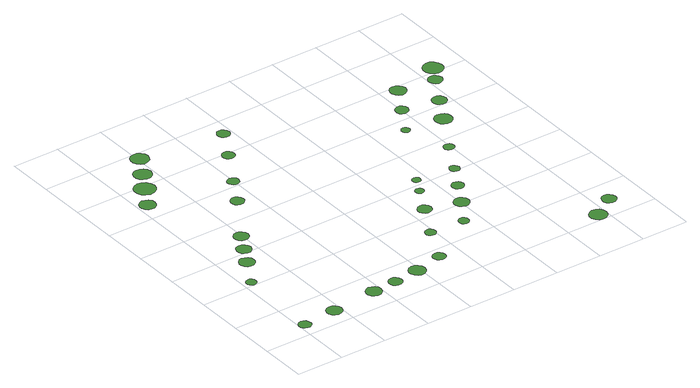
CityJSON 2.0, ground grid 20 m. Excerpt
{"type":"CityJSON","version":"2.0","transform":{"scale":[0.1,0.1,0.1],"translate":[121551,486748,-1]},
"CityObjects":{
"tree1":{"type":"SolitaryVegetationObject","attributes":{"function":"something"},"geometry":[{"type":"MultiSurface","lod":"1","boundaries":[[[0,1,2,3,4,5,6,7,8,9,10,11,12,13,14]]]}]},
"tree2":{"type":"SolitaryVegetationObject","attributes":{"function":"something"},"geometry":[{"type":"MultiSurface","lod":"1","boundaries":[[[15,16,17,18,19,20,21,22,23,24,25,26,27,28,29]]]}]},
"tree3":{"type":"SolitaryVegetationObject","attributes":{"function":"something"},"geometry":[{"type":"MultiSurface","lod":"1","boundaries":[[[30,31,32,33,34,35,36,37,38,39,40,41,42,43,44]]]}]},
"tree4":{"type":"SolitaryVegetationObject","attributes":{"function":"something"},"geometry":[{"type":"MultiSurface","lod":"1","boundaries":[[[45,46,47,48,49,50,51,52,53,54,55,56,57,58,59]]]}]},
"tree5":{"type":"SolitaryVegetationObject","attributes":{"function":"something"},"geometry":[{"type":"MultiSurface","lod":"1","boundaries":[[[60,61,62,63,64,65,66,67,68,69,70,71,72,73,74]]]}]},
"tree6":{"type":"SolitaryVegetationObject","attributes":{"function":"something"},"geometry":[{"type":"MultiSurface","lod":"1","boundaries":[[[75,76,77,78,79,80,81,82,83,84,85,86,87,88,89]]]}]},
"tree7":{"type":"SolitaryVegetationObject","attributes":{"function":"something"},"geometry":[{"type":"MultiSurface","lod":"1","boundaries":[[[90,91,92,93,94,95,96,97,98,99,100,101,102,103,104]]]}]},
"tree8":{"type":"SolitaryVegetationObject","attributes":{"function":"something"},"geometry":[{"type":"MultiSurface","lod":"1","boundaries":[[[105,106,107,108,109,110,111,112,113,114,115,116,117,118,119]]]}]},
"tree9":{"type":"SolitaryVegetationObject","attributes":{"function":"something"},"geometry":[{"type":"MultiSurface","lod":"1","boundaries":[[[120,121,122,123,124,125,126,127,128,129,130,131,132,133,134]]]}]},
"tree10":{"type":"SolitaryVegetationObject","attributes":{"function":"something"},"geometry":[{"type":"MultiSurface","lod":"1","boundaries":[[[135,136,137,138,139,140,141,142,143,144,145,146,147,148,149]]]}]},
"tree11":{"type":"SolitaryVegetationObject","attributes":{"function":"something"},"geometry":[{"type":"MultiSurface","lod":"1","boundaries":[[[150,151,152,153,154,155,156,157,158,159,160,161,162,163,164]]]}]},
"tree12":{"type":"SolitaryVegetationObject","attributes":{"function":"something"},"geometry":[{"type":"MultiSurface","lod":"1","boundaries":[[[165,166,167,168,169,170,171,172,173,174,175,176,177,178,179]]]}]},
"tree13":{"type":"SolitaryVegetationObject","attributes":{"function":"something"},"geometry":[{"type":"MultiSurface","lod":"1","boundaries":[[[180,181,182,183,184,185,186,187,188,189,190,191,192,193,194]]]}]},
"tree14":{"type":"SolitaryVegetationObject","attributes":{"function":"something"},"geometry":[{"type":"MultiSurface","lod":"1","boundaries":[[[195,196,197,198,199,200,201,202,203,204,205,206,207,208,209]]]}]},
"tree15":{"type":"SolitaryVegetationObject","attributes":{"function":"something"},"geometry":[{"type":"MultiSurface","lod":"1","boundaries":[[[210,211,212,213,214,215,216,217,218,219,220,221,222,223,224]]]}]},
"tree16":{"type":"SolitaryVegetationObject","attributes":{"function":"something"},"geometry":[{"type":"MultiSurface","lod":"1","boundaries":[[[225,226,227,228,229,230,231,232,233,234,235,236,237,238,239]]]}]},
"tree17":{"type":"SolitaryVegetationObject","attributes":{"function":"something"},"geometry":[{"type":"MultiSurface","lod":"1","boundaries":[[[240,241,242,243,244,245,246,247,248,249,250,251,252,253,254]]]}]},
"tree18":{"type":"SolitaryVegetationObject","attributes":{"function":"something"},"geometry":[{"type":"MultiSurface","lod":"1","boundaries":[[[255,256,257,258,259,260,261,262,263,264,265,266,267,268,269]]]}]},
"tree19":{"type":"SolitaryVegetationObject","attributes":{"function":"something"},"geometry":[{"type":"MultiSurface","lod":"1","boundaries":[[[270,271,272,273,274,275,276,277,278,279,280,281,282,283,284]]]}]},
"tree20":{"type":"SolitaryVegetationObject","attributes":{"function":"something"},"geometry":[{"type":"MultiSurface","lod":"1","boundaries":[[[285,286,287,288,289,290,291,292,293,294,295,296,297,298,299]]]}]},
"tree21":{"type":"SolitaryVegetationObject","attributes":{"function":"something"},"geometry":[{"type":"MultiSurface","lod":"1","boundaries":[[[300,301,302,303,304,305,306,307,308,309,310,311,312,313,314]]]}]},
"tree22":{"type":"SolitaryVegetationObject","attributes":{"function":"something"},"geometry":[{"type":"MultiSurface","lod":"1","boundaries":[[[315,316,317,318,319,320,321,322,323,324,325,326,327,328,329]]]}]},
"tree23":{"type":"SolitaryVegetationObject","attributes":{"function":"something"},"geometry":[{"type":"MultiSurface","lod":"1","boundaries":[[[330,331,332,333,334,335,336,337,338,339,340,341,342,343,344]]]}]},
"tree24":{"type":"SolitaryVegetationObject","attributes":{"function":"something"},"geometry":[{"type":"MultiSurface","lod":"1","boundaries":[[[345,346,347,348,349,350,351,352,353,354,355,356,357,358,359]]]}]},
"tree25":{"type":"SolitaryVegetationObject","attributes":{"function":"something"},"geometry":[{"type":"MultiSurface","lod":"1","boundaries":[[[360,361,362,363,364,365,366,367,368,369,370,371,372,373,374]]]}]},
"tree26":{"type":"SolitaryVegetationObject","attributes":{"function":"something"},"geometry":[{"type":"MultiSurface","lod":"1","boundaries":[[[375,376,377,378,379,380,381,382,383,384,385,386,387,388,389]]]}]},
"tree27":{"type":"SolitaryVegetationObject","attributes":{"function":"something"},"geometry":[{"type":"MultiSurface","lod":"1","boundaries":[[[390,391,392,393,394,395,396,397,398,399,400,401,402,403,404]]]}]},
"tree28":{"type":"SolitaryVegetationObject","attributes":{"function":"something"},"geometry":[{"type":"MultiSurface","lod":"1","boundaries":[[[405,406,407,408,409,410,411,412,413,414,415,416,417,418,419]]]}]},
"tree29":{"type":"SolitaryVegetationObject","attributes":{"function":"something"},"geometry":[{"type":"MultiSurface","lod":"1","boundaries":[[[420,421,422,423,424,425,426,427,428,429,430,431,432,433,434]]]}]},
"tree30":{"type":"SolitaryVegetationObject","attributes":{"function":"something"},"geometry":[{"type":"MultiSurface","lod":"1","boundaries":[[[435,436,437,438,439,440,441,442,443,444,445,446,447,448,449]]]}]},
"tree31":{"type":"SolitaryVegetationObject","attributes":{"function":"something"},"geometry":[{"type":"MultiSurface","lod":"1","boundaries":[[[450,451,452,453,454,455,456,457,458,459,460,461,462,463,464]]]}]},
"tree32":{"type":"SolitaryVegetationObject","attributes":{"function":"something"},"geometry":[{"type":"MultiSurface","lod":"1","boundaries":[[[465,466,467,468,469,470,471,472,473,474,475,476,477,478,479]]]}]},
"tree33":{"type":"SolitaryVegetationObject","attributes":{"function":"something"},"geometry":[{"type":"MultiSurface","lod":"1","boundaries":[[[480,481,482,483,484,485,486,487,488,489,490,491,492,493,494]]]}]},
"tree34":{"type":"SolitaryVegetationObject","attributes":{"function":"something"},"geometry":[{"type":"MultiSurface","lod":"1","boundaries":[[[495,496,497,498,499,500,501,502,503,504,505,506,507,508,509]]]}]},
"tree35":{"type":"SolitaryVegetationObject","attributes":{"function":"something"},"geometry":[{"type":"MultiSurface","lod":"1","boundaries":[[[510,511,512,513,514,515,516,517,518,519,520,521,522,523,524]]]}]},
"tree36":{"type":"SolitaryVegetationObject","attributes":{"function":"something"},"geometry":[{"type":"MultiSurface","lod":"1","boundaries":[[[525,526,527,528,529,530,531,532,533,534,535,536,537,538,539]]]}]}
},
"vertices":[
[53,67,10],[50,78,10],[44,87,10],[34,92,10],[24,93,10],[13,90,10],[5,83,10],[1,73,10],[1,62,10],[5,52,10],[13,45,10],[24,41,10],[34,42,10],[44,48,10],[50,57,10],
[61,424,10],[59,433,10],[53,440,10],[46,445,10],[37,446,10],[28,443,10],[22,437,10],[18,429,10],[18,420,10],[22,412,10],[28,406,10],[37,403,10],[46,404,10],[53,408,10],[59,416,10],
[206,81,10],[203,94,10],[195,105,10],[183,112,10],[170,113,10],[157,109,10],[146,100,10],[141,88,10],[141,74,10],[146,61,10],[157,52,10],[170,48,10],[183,50,10],[195,56,10],[203,67,10],
[141,546,10],[138,560,10],[130,570,10],[118,577,10],[105,579,10],[92,575,10],[82,565,10],[76,553,10],[76,540,10],[82,527,10],[92,518,10],[105,514,10],[118,515,10],[130,522,10],[138,533,10],
[184,626,10],[181,639,10],[173,649,10],[162,656,10],[149,657,10],[136,653,10],[127,645,10],[122,633,10],[122,620,10],[127,608,10],[136,599,10],[149,595,10],[162,596,10],[173,603,10],[181,613,10],
[79,1089,10],[76,1102,10],[67,1114,10],[55,1121,10],[41,1123,10],[27,1118,10],[17,1109,10],[11,1096,10],[11,1082,10],[17,1068,10],[27,1059,10],[41,1055,10],[55,1056,10],[67,1063,10],[76,1075,10],
[405,102,10],[402,115,10],[394,126,10],[382,133,10],[369,135,10],[355,130,10],[345,121,10],[339,108,10],[339,95,10],[345,82,10],[355,73,10],[369,69,10],[382,70,10],[394,77,10],[402,88,10],
[228,705,10],[226,718,10],[218,728,10],[207,735,10],[194,736,10],[181,732,10],[172,723,10],[166,711,10],[166,698,10],[172,686,10],[181,678,10],[194,674,10],[207,675,10],[218,682,10],[226,692,10],
[146,1185,10],[142,1203,10],[131,1218,10],[116,1227,10],[98,1229,10],[80,1223,10],[67,1211,10],[59,1194,10],[59,1176,10],[67,1159,10],[80,1147,10],[98,1141,10],[116,1143,10],[131,1152,10],[142,1167,10],
[505,109,10],[502,120,10],[495,130,10],[485,136,10],[473,137,10],[462,133,10],[453,125,10],[449,115,10],[449,103,10],[453,92,10],[462,84,10],[473,81,10],[485,82,10],[495,88,10],[502,97,10],
[193,1271,10],[189,1287,10],[180,1299,10],[167,1307,10],[151,1309,10],[136,1304,10],[125,1293,10],[119,1279,10],[119,1264,10],[125,1249,10],[136,1239,10],[151,1234,10],[167,1236,10],[180,1244,10],[189,1256,10],
[359,912,10],[357,923,10],[350,933,10],[340,939,10],[328,940,10],[317,936,10],[309,928,10],[304,918,10],[304,906,10],[309,895,10],[317,888,10],[328,884,10],[340,885,10],[350,891,10],[357,900,10],
[249,1365,10],[245,1380,10],[236,1393,10],[222,1401,10],[206,1403,10],[191,1398,10],[179,1387,10],[173,1372,10],[173,1357,10],[179,1342,10],[191,1331,10],[206,1326,10],[222,1328,10],[236,1336,10],[245,1349,10],
[623,123,10],[620,138,10],[612,150,10],[599,157,10],[584,158,10],[571,154,10],[560,144,10],[554,131,10],[554,116,10],[560,103,10],[571,93,10],[584,88,10],[599,90,10],[612,97,10],[620,109,10],
[425,1032,10],[423,1042,10],[417,1050,10],[408,1055,10],[398,1056,10],[388,1053,10],[380,1046,10],[376,1037,10],[376,1027,10],[380,1017,10],[388,1010,10],[398,1007,10],[408,1008,10],[417,1013,10],[423,1022,10],
[740,154,10],[738,165,10],[731,174,10],[721,180,10],[710,181,10],[699,177,10],[691,170,10],[686,160,10],[686,148,10],[691,138,10],[699,130,10],[710,127,10],[721,128,10],[731,134,10],[738,143,10],
[519,1189,10],[517,1200,10],[511,1208,10],[501,1214,10],[490,1215,10],[480,1212,10],[472,1205,10],[467,1195,10],[467,1184,10],[472,1174,10],[480,1166,10],[490,1163,10],[501,1164,10],[511,1170,10],[517,1178,10],
[808,308,10],[806,317,10],[801,325,10],[792,330,10],[783,331,10],[774,328,10],[767,322,10],[763,313,10],[763,303,10],[767,295,10],[774,288,10],[783,285,10],[792,286,10],[801,291,10],[806,299,10],
[594,1321,10],[592,1332,10],[585,1341,10],[575,1347,10],[564,1348,10],[553,1345,10],[545,1337,10],[540,1327,10],[540,1315,10],[545,1305,10],[553,1297,10],[564,1294,10],[575,1295,10],[585,1301,10],[592,1310,10],
[893,451,10],[890,463,10],[883,473,10],[872,479,10],[860,480,10],[849,477,10],[839,468,10],[834,457,10],[834,445,10],[839,434,10],[849,425,10],[860,422,10],[872,423,10],[883,429,10],[890,439,10],
[956,299,10],[954,308,10],[949,316,10],[941,321,10],[931,322,10],[923,319,10],[916,312,10],[912,304,10],[912,295,10],[916,286,10],[923,280,10],[931,277,10],[941,278,10],[949,283,10],[954,290,10],
[943,565,10],[941,573,10],[936,580,10],[929,583,10],[921,584,10],[914,582,10],[908,577,10],[905,569,10],[905,561,10],[908,554,10],[914,549,10],[921,546,10],[929,547,10],[936,551,10],[941,557,10],
[1037,409,10],[1034,422,10],[1026,433,10],[1014,440,10],[1001,441,10],[988,437,10],[978,428,10],[972,416,10],[972,402,10],[978,390,10],[988,381,10],[1001,376,10],[1014,378,10],[1026,385,10],[1034,396,10],
[978,634,10],[976,641,10],[972,647,10],[966,651,10],[958,652,10],[951,650,10],[945,645,10],[942,638,10],[942,630,10],[945,623,10],[951,618,10],[958,616,10],[966,617,10],[972,621,10],[976,627,10],
[1087,512,10],[1085,523,10],[1079,531,10],[1069,537,10],[1059,538,10],[1048,535,10],[1040,527,10],[1036,517,10],[1036,507,10],[1040,497,10],[1048,490,10],[1059,486,10],[1069,487,10],[1079,493,10],[1085,502,10],
[1143,614,10],[1141,623,10],[1136,630,10],[1128,635,10],[1119,636,10],[1110,633,10],[1104,627,10],[1100,618,10],[1100,609,10],[1104,601,10],[1110,595,10],[1119,592,10],[1128,593,10],[1136,598,10],[1141,605,10],
[1403,37,10],[1400,52,10],[1391,65,10],[1378,72,10],[1362,74,10],[1347,69,10],[1336,59,10],[1329,45,10],[1329,29,10],[1336,15,10],[1347,5,10],[1362,0,10],[1378,2,10],[1391,9,10],[1400,22,10],
[1151,938,10],[1149,945,10],[1145,951,10],[1138,955,10],[1130,956,10],[1123,954,10],[1117,948,10],[1114,942,10],[1114,934,10],[1117,927,10],[1123,922,10],[1130,919,10],[1138,920,10],[1145,924,10],[1149,930,10],
[1217,748,10],[1215,757,10],[1209,765,10],[1201,769,10],[1192,770,10],[1183,768,10],[1176,761,10],[1172,753,10],[1172,743,10],[1176,735,10],[1183,729,10],[1192,726,10],[1201,727,10],[1209,732,10],[1215,739,10],
[1493,102,10],[1491,114,10],[1483,125,10],[1472,131,10],[1460,132,10],[1448,128,10],[1439,120,10],[1434,108,10],[1434,96,10],[1439,84,10],[1448,76,10],[1460,72,10],[1472,73,10],[1483,80,10],[1491,90,10],
[1231,1060,10],[1228,1071,10],[1222,1080,10],[1212,1086,10],[1200,1087,10],[1190,1083,10],[1181,1076,10],[1177,1065,10],[1177,1054,10],[1181,1043,10],[1190,1036,10],[1200,1032,10],[1212,1034,10],[1222,1039,10],[1228,1048,10],
[1329,919,10],[1326,934,10],[1317,946,10],[1304,953,10],[1288,955,10],[1274,950,10],[1263,940,10],[1257,926,10],[1257,911,10],[1263,897,10],[1274,887,10],[1288,882,10],[1304,884,10],[1317,892,10],[1326,904,10],
[1306,1177,10],[1303,1191,10],[1295,1202,10],[1283,1209,10],[1269,1211,10],[1255,1207,10],[1245,1197,10],[1239,1184,10],[1239,1170,10],[1245,1157,10],[1255,1148,10],[1269,1143,10],[1283,1145,10],[1295,1152,10],[1303,1163,10],
[1388,1032,10],[1385,1044,10],[1378,1055,10],[1366,1061,10],[1354,1062,10],[1342,1058,10],[1332,1050,10],[1327,1038,10],[1327,1025,10],[1332,1014,10],[1342,1005,10],[1354,1001,10],[1366,1003,10],[1378,1009,10],[1385,1019,10],
[1460,1157,10],[1457,1169,10],[1450,1179,10],[1439,1185,10],[1427,1187,10],[1415,1183,10],[1406,1175,10],[1401,1163,10],[1401,1151,10],[1406,1140,10],[1415,1131,10],[1427,1127,10],[1439,1129,10],[1450,1135,10],[1457,1145,10],
[1513,1227,10],[1509,1244,10],[1499,1258,10],[1484,1267,10],[1467,1268,10],[1451,1263,10],[1438,1251,10],[1431,1236,10],[1431,1218,10],[1438,1202,10],[1451,1191,10],[1467,1185,10],[1484,1187,10],[1499,1196,10],[1509,1210,10]
]}
